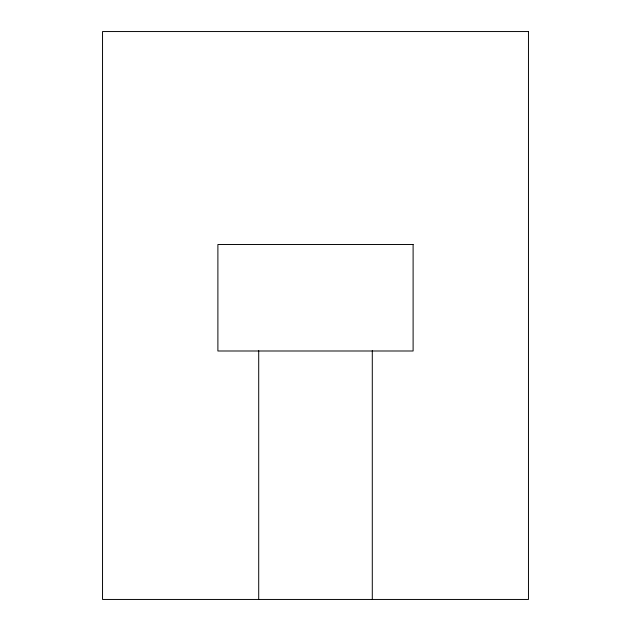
<?xml version="1.0" encoding="UTF-8"?>
<svg xmlns="http://www.w3.org/2000/svg" width="631" height="631" viewBox="0 0 631 631"><rect width="100%" height="100%" fill="white"/><g stroke="black" fill="none" stroke-linecap="round" stroke-linejoin="round"><path stroke-width="0.95" d="M372.29 350.702L372.29 599.45M258.71 350.702L258.71 599.45M528.462 31.55L102.537 31.55L102.537 599.45L528.462 599.45L528.462 31.55M413.108 244.512L217.892 244.512L217.892 350.994L413.108 350.994L413.108 244.512"/></g></svg>
